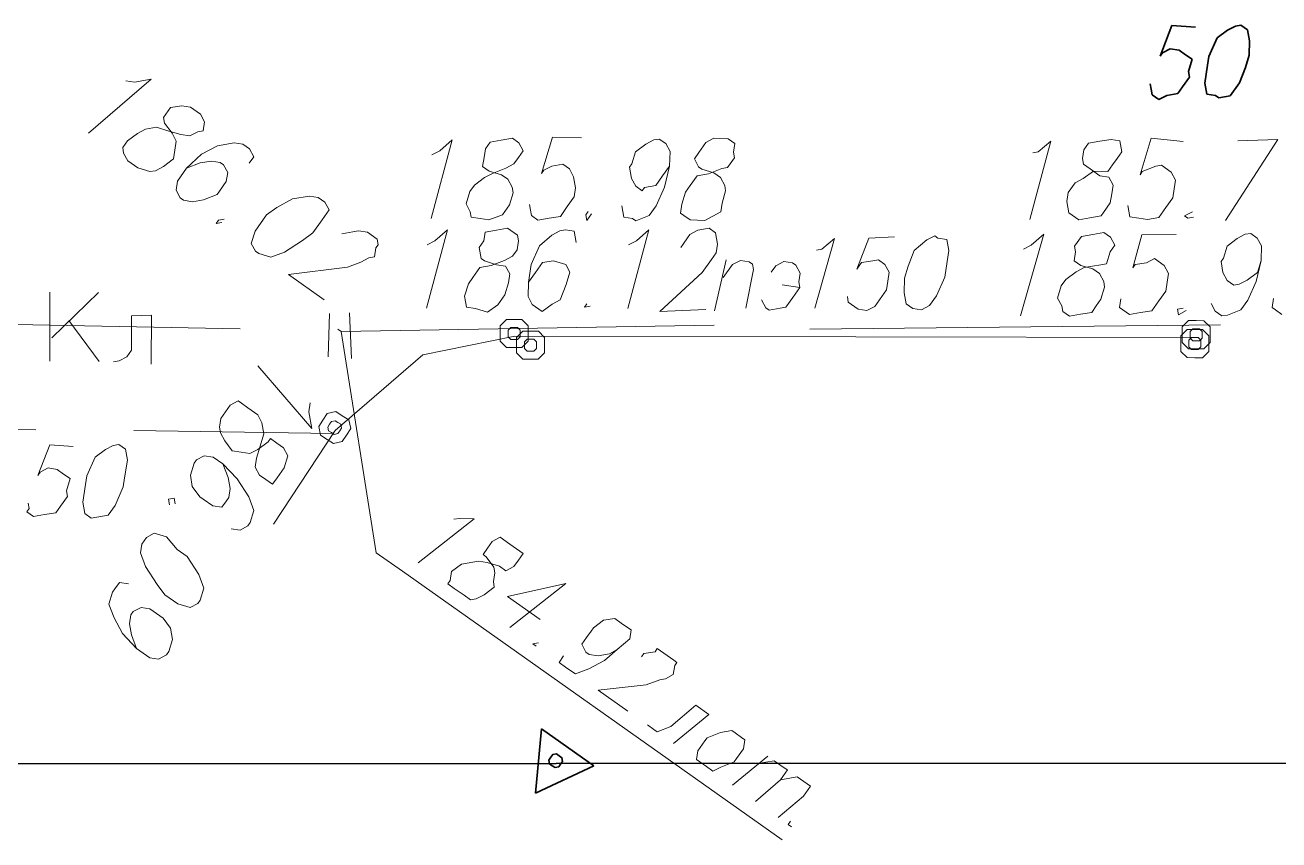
# Model space of a CAD drawing. Header units: millimetres. Extents: x -45570 to 57695, y -24100 to 57483.
# Drawn here: x 17859 to 31951, y -21553 to -12393 of the extents above; entities that cross this region are included whole.
import ezdxf

# ---------------------------------------------------------------- set-up
doc = ezdxf.new("R2010")
doc.units = ezdxf.units.MM
doc.layers.add('НВК_граница', color=6, linetype='Continuous', lineweight=35)
doc.layers.add('НВК_топо', color=9, linetype='Continuous', lineweight=9)

# ---------------------------------------------------------------- blocks, each defined once
blk = doc.blocks.new('ТОПО')
at = {"layer": 'НВК_граница'}
for p, q in [((30749, -12396), (30615, -12743)), ((31012, -12416), (30749, -12396)), ((31525, -12393), (31462, -12404)), ((31598, -12445), (31525, -12393)), ((31258, -12536), (31165, -12746)), ((31373, -12451), (31258, -12536)), ((31462, -12404), (31373, -12451)), ((31620, -12571), (31598, -12445)), ((30641, -12706), (30730, -12659)), ((30730, -12659), (30829, -12674)), ((30829, -12674), (30903, -12726)), ((31615, -12733), (31620, -12571)), ((30615, -12743), (30641, -12706)), ((30903, -12726), (30976, -12778)), ((30976, -12778), (30935, -12914)), ((31165, -12746), (31150, -12845)), ((31574, -12870), (31615, -12733)), ((30935, -12914), (30946, -12977)), ((31150, -12845), (31119, -13045)), ((31507, -13043), (31574, -12870)), ((30517, -13115), (30506, -13052)), ((30868, -13088), (30816, -13161)), ((30946, -12977), (30868, -13088)), ((31119, -13045), (31141, -13170)), ((31403, -13190), (31507, -13043)), ((30528, -13178), (30517, -13115)), ((30601, -13230), (30528, -13178)), ((30690, -13183), (30601, -13230)), ((30816, -13161), (30690, -13183)), ((31141, -13170), (31240, -13185)), ((31240, -13185), (31277, -13211)), ((31277, -13211), (31403, -13190)), ((23594, -21026), (23664, -20303)), ((23664, -20303), (24253, -20719)), ((-5171, -20714), (23829, -20695)), ((23829, -20695), (54866, -20683)), ((24253, -20719), (23594, -21026))]:
    blk.add_line(p, q, dxfattribs=at)
for points in [[(23768, -20624), (23746, -20655), (23754, -20697), (23784, -20719)], [(23862, -20608), (23832, -20587), (23790, -20594), (23768, -20624)], [(23784, -20719), (23815, -20740), (23857, -20733), (23878, -20703)], [(23878, -20703), (23900, -20672), (23893, -20630), (23862, -20608)]]:
    blk.add_lwpolyline(points, dxfattribs=at)
at = {"layer": 'НВК_топо'}
for p, q in [((19278, -13003), (18573, -13608)), ((18990, -13020), (19090, -13035)), ((19090, -13035), (19278, -13003)), ((19468, -13358), (19416, -13432)), ((19494, -13321), (19468, -13358)), ((19620, -13300), (19494, -13321)), ((19720, -13315), (19620, -13300)), ((19830, -13393), (19720, -13315)), ((19416, -13432), (19427, -13495)), ((19427, -13495), (19511, -13610)), ((19877, -13482), (19830, -13393)), ((19862, -13582), (19877, -13482)), ((19009, -13696), (19124, -13611)), ((19124, -13611), (19212, -13564)), ((19212, -13564), (19338, -13542)), ((19338, -13542), (19474, -13584)), ((19474, -13584), (19611, -13625)), ((19511, -13610), (19559, -13698)), ((19611, -13625), (19711, -13640)), ((19711, -13640), (19799, -13593)), ((19799, -13593), (19862, -13582)), ((23336, -13666), (23211, -13687)), ((23410, -13718), (23336, -13666)), ((23787, -13653), (23663, -14063)), ((24112, -13662), (23787, -13653)), ((25600, -13666), (25511, -13714)), ((25762, -13671), (25600, -13666)), ((30514, -13665), (30390, -14075)), ((30876, -13701), (30514, -13665)), ((18957, -13769), (19009, -13696)), ((18967, -13832), (18957, -13769)), ((19544, -13798), (19528, -13898)), ((19559, -13698), (19544, -13798)), ((20020, -13749), (19842, -13844)), ((20209, -13716), (20020, -13749)), ((20308, -13732), (20209, -13716)), ((20382, -13784), (20308, -13732)), ((20429, -13873), (20382, -13784)), ((22660, -13685), (22423, -14566)), ((22431, -13853), (22520, -13806)), ((22520, -13806), (22660, -13685)), ((23033, -13783), (23018, -13882)), ((23085, -13709), (23033, -13783)), ((23211, -13687), (23085, -13709)), ((23405, -13880), (23457, -13807)), ((23457, -13807), (23410, -13718)), ((24720, -13817), (24835, -13733)), ((24835, -13733), (24924, -13685)), ((24924, -13685), (24987, -13674)), ((24987, -13674), (25060, -13726)), ((25060, -13726), (25108, -13815)), ((25511, -13714), (25433, -13824)), ((25836, -13723), (25762, -13671)), ((25820, -13823), (25836, -13723)), ((29388, -13697), (29151, -14578)), ((29247, -13818), (29388, -13697)), ((29760, -13795), (29745, -13894)), ((29812, -13721), (29760, -13795)), ((29938, -13699), (29812, -13721)), ((30064, -13678), (29938, -13699)), ((30163, -13693), (30064, -13678)), ((30185, -13819), (30163, -13693)), ((31939, -13680), (31351, -14589)), ((31489, -13693), (31939, -13680)), ((19015, -13921), (18967, -13832)), ((19125, -13999), (19015, -13921)), ((19528, -13898), (19413, -13982)), ((19842, -13844), (19675, -14002)), ((19827, -13943), (19675, -14002)), ((19953, -13922), (19827, -13943)), ((20052, -13937), (19953, -13922)), ((20089, -13963), (20052, -13937)), ((20377, -13946), (20429, -13873)), ((23018, -13882), (23002, -13982)), ((23353, -13954), (23405, -13880)), ((24679, -13953), (24720, -13817)), ((25108, -13815), (25103, -13978)), ((25433, -13824), (25381, -13898)), ((25381, -13898), (25428, -13987)), ((25753, -13996), (25831, -13885)), ((25831, -13885), (25820, -13823)), ((29184, -13829), (29247, -13818)), ((29745, -13894), (29756, -13957)), ((30081, -13966), (30133, -13892)), ((30133, -13892), (30185, -13819)), ((19262, -14040), (19125, -13999)), ((19325, -14030), (19262, -14040)), ((19413, -13982), (19325, -14030)), ((19675, -14002), (19571, -14149)), ((20137, -14052), (20089, -13963)), ((20121, -14152), (20137, -14052)), ((23002, -13982), (23076, -14034)), ((23024, -14107), (23113, -14060)), ((23076, -14034), (23212, -14075)), ((23113, -14060), (23264, -14002)), ((23212, -14075), (23286, -14127)), ((23264, -14002), (23353, -13954)), ((23663, -14063), (23689, -14026)), ((23689, -14026), (23778, -13978)), ((23778, -13978), (23903, -13957)), ((23903, -13957), (23977, -14009)), ((23977, -14009), (24024, -14098)), ((24653, -13990), (24679, -13953)), ((24674, -14116), (24653, -13990)), ((25025, -14088), (24947, -14198)), ((25103, -13978), (25025, -14088)), ((25103, -13978), (25047, -14214)), ((25335, -14197), (25413, -14086)), ((25413, -14086), (25539, -14065)), ((25428, -13987), (25465, -14013)), ((25465, -14013), (25601, -14054)), ((25539, -14065), (25690, -14006)), ((25601, -14054), (25675, -14106)), ((25690, -14006), (25753, -13996)), ((29751, -14119), (29866, -14035)), ((29756, -13957), (29829, -14009)), ((29829, -14009), (29940, -14087)), ((29866, -14035), (30028, -14040)), ((29940, -14087), (30039, -14102)), ((30028, -14040), (30081, -13966)), ((30390, -14075), (30416, -14038)), ((30416, -14038), (30568, -13980)), ((30568, -13980), (30631, -13969)), ((30631, -13969), (30741, -14047)), ((30741, -14047), (30789, -14136)), ((19571, -14149), (19556, -14249)), ((20043, -14262), (20121, -14152)), ((22857, -14265), (22909, -14192)), ((22909, -14192), (23024, -14107)), ((23286, -14127), (23333, -14216)), ((23333, -14216), (23344, -14279)), ((24024, -14098), (24046, -14223)), ((24046, -14223), (24031, -14323)), ((24722, -14205), (24674, -14116)), ((24795, -14257), (24722, -14205)), ((24821, -14220), (24795, -14257)), ((24947, -14198), (24821, -14220)), ((25047, -14214), (24953, -14424)), ((25283, -14270), (25335, -14197)), ((25675, -14106), (25722, -14195)), ((25722, -14195), (25733, -14258)), ((29584, -14277), (29662, -14167)), ((29662, -14167), (29751, -14119)), ((30039, -14102), (30087, -14191)), ((30087, -14191), (30072, -14291)), ((30789, -14136), (30773, -14235)), ((19556, -14249), (19604, -14337)), ((19604, -14337), (19640, -14363)), ((19640, -14363), (19740, -14379)), ((19740, -14379), (19866, -14357)), ((19866, -14357), (20017, -14299)), ((20017, -14299), (20043, -14262)), ((20866, -14347), (20689, -14443)), ((21055, -14315), (20866, -14347)), ((21154, -14331), (21055, -14315)), ((21228, -14383), (21154, -14331)), ((22816, -14402), (22857, -14265)), ((23344, -14279), (23303, -14415)), ((24031, -14323), (23953, -14433)), ((25241, -14407), (25283, -14270)), ((25733, -14258), (25692, -14394)), ((29569, -14377), (29584, -14277)), ((30072, -14291), (30056, -14391)), ((30758, -14335), (30680, -14445)), ((30773, -14235), (30758, -14335)), ((20689, -14443), (20574, -14527)), ((21197, -14582), (21276, -14471)), ((21276, -14471), (21228, -14383)), ((22863, -14491), (22816, -14402)), ((22874, -14553), (22863, -14491)), ((23251, -14489), (23225, -14526)), ((23303, -14415), (23251, -14489)), ((23539, -14472), (23528, -14409)), ((23550, -14535), (23539, -14472)), ((23953, -14433), (23875, -14544)), ((24189, -14490), (24163, -14527)), ((24587, -14551), (24566, -14425)), ((24953, -14424), (24875, -14534)), ((25226, -14506), (25241, -14407)), ((25263, -14532), (25226, -14506)), ((25677, -14494), (25588, -14541)), ((25692, -14394), (25677, -14494)), ((29590, -14503), (29569, -14377)), ((29627, -14529), (29590, -14503)), ((29978, -14501), (29952, -14538)), ((30056, -14391), (29978, -14501)), ((30266, -14484), (30255, -14421)), ((30277, -14547), (30266, -14484)), ((30680, -14445), (30602, -14556)), ((30979, -14491), (30890, -14539)), ((20034, -14587), (20008, -14624)), ((20008, -14624), (20071, -14613)), ((20097, -14576), (20034, -14587)), ((20574, -14527), (20444, -14711)), ((21093, -14729), (21197, -14582)), ((22973, -14569), (22874, -14553)), ((23073, -14584), (22973, -14569)), ((23225, -14526), (23073, -14584)), ((23623, -14587), (23550, -14535)), ((23749, -14565), (23623, -14587)), ((23875, -14544), (23749, -14565)), ((24163, -14527), (24173, -14590)), ((24173, -14590), (24225, -14516)), ((24687, -14566), (24587, -14551)), ((24724, -14592), (24687, -14566)), ((24875, -14534), (24724, -14592)), ((25336, -14584), (25263, -14532)), ((25499, -14589), (25336, -14584)), ((25588, -14541), (25499, -14589)), ((29701, -14581), (29627, -14529)), ((29826, -14559), (29701, -14581)), ((29952, -14538), (29826, -14559)), ((30377, -14562), (30277, -14547)), ((30476, -14577), (30377, -14562)), ((30602, -14556), (30476, -14577)), ((30890, -14539), (30927, -14565)), ((30927, -14565), (30990, -14554)), ((20444, -14711), (20402, -14847)), ((20978, -14813), (21093, -14729)), ((21418, -14738), (21544, -14716)), ((21544, -14716), (21607, -14706)), ((21607, -14706), (21706, -14721)), ((21706, -14721), (21817, -14799)), ((22607, -14696), (22370, -15577)), ((22466, -14817), (22607, -14696)), ((23032, -14720), (23017, -14820)), ((23157, -14699), (23032, -14720)), ((23283, -14677), (23157, -14699)), ((23393, -14755), (23283, -14677)), ((23404, -14818), (23393, -14755)), ((23781, -14754), (23640, -14875)), ((23870, -14706), (23781, -14754)), ((23933, -14695), (23870, -14706)), ((24032, -14711), (23933, -14695)), ((24054, -14836), (24032, -14711)), ((24871, -14696), (24634, -15578)), ((24730, -14818), (24871, -14696)), ((25254, -14857), (25306, -14784)), ((25306, -14784), (25332, -14747)), ((25332, -14747), (25421, -14699)), ((25421, -14699), (25546, -14678)), ((25546, -14678), (25620, -14730)), ((25620, -14730), (25631, -14793)), ((25631, -14793), (25642, -14855)), ((26956, -14792), (26735, -15574)), ((26815, -14913), (26956, -14792)), ((27344, -14790), (27209, -15137)), ((27632, -14773), (27344, -14790)), ((28083, -14761), (27994, -14808)), ((28119, -14787), (28083, -14761)), ((28219, -14802), (28119, -14787)), ((29309, -14745), (29045, -15663)), ((29168, -14866), (29309, -14745)), ((29733, -14769), (29655, -14880)), ((29859, -14748), (29733, -14769)), ((29984, -14726), (29859, -14748)), ((30058, -14778), (29984, -14726)), ((30106, -14867), (30058, -14778)), ((30409, -14750), (30311, -15123)), ((30797, -14749), (30409, -14750)), ((31368, -14877), (31483, -14793)), ((31483, -14793), (31572, -14745)), ((31572, -14745), (31635, -14735)), ((31635, -14735), (31708, -14787)), ((31708, -14787), (31756, -14875)), ((20402, -14847), (20450, -14936)), ((20450, -14936), (20487, -14962)), ((20775, -14945), (20978, -14813)), ((21801, -14899), (21786, -14998)), ((21827, -14862), (21801, -14899)), ((21817, -14799), (21827, -14862)), ((22378, -14865), (22466, -14817)), ((23017, -14820), (22964, -14894)), ((22964, -14894), (22986, -15019)), ((23337, -14991), (23389, -14918)), ((23389, -14918), (23404, -14818)), ((23640, -14875), (23547, -15085)), ((24641, -14865), (24730, -14818)), ((25228, -14894), (25254, -14857)), ((25642, -14855), (25626, -14955)), ((26753, -14924), (26815, -14913)), ((27853, -14929), (27786, -15103)), ((27994, -14808), (27853, -14929)), ((28210, -15127), (28241, -14928)), ((28241, -14928), (28219, -14802)), ((29079, -14914), (29168, -14866)), ((29655, -14880), (29666, -14942)), ((30053, -14941), (30106, -14867)), ((31327, -15014), (31368, -14877)), ((31756, -14875), (31751, -15038)), ((20487, -14962), (20623, -15004)), ((20623, -15004), (20775, -14945)), ((21634, -15057), (21483, -15115)), ((21723, -15009), (21634, -15057)), ((21786, -14998), (21723, -15009)), ((22986, -15019), (23023, -15045)), ((23023, -15045), (23159, -15087)), ((23096, -15097), (23248, -15039)), ((23248, -15039), (23337, -14991)), ((23673, -15063), (23594, -15174)), ((23798, -15042), (23673, -15063)), ((23935, -15083), (23798, -15042)), ((25574, -15029), (25470, -15176)), ((25626, -14955), (25574, -15029)), ((25737, -15033), (25608, -15605)), ((25810, -15085), (25899, -15038)), ((25899, -15038), (25999, -15053)), ((25999, -15053), (26036, -15079)), ((26298, -15099), (26386, -15051)), ((26386, -15051), (26486, -15067)), ((26486, -15067), (26523, -15093)), ((27209, -15137), (27261, -15063)), ((27261, -15063), (27387, -15042)), ((27387, -15042), (27450, -15031)), ((27450, -15031), (27523, -15083)), ((29666, -14942), (29650, -15042)), ((29650, -15042), (29724, -15094)), ((29949, -15088), (30012, -15077)), ((30012, -15077), (30053, -14941)), ((30337, -15086), (30463, -15065)), ((30463, -15065), (30552, -15017)), ((30552, -15017), (30662, -15095)), ((31301, -15050), (31327, -15014)), ((31322, -15176), (31301, -15050)), ((31751, -15038), (31695, -15274)), ((31751, -15038), (31710, -15174)), ((21483, -15115), (20818, -15196)), ((20818, -15196), (21222, -15483)), ((22893, -15229), (22971, -15119)), ((22971, -15119), (23096, -15097)), ((23159, -15087), (23259, -15102)), ((23259, -15102), (23306, -15191)), ((23306, -15191), (23291, -15290)), ((23547, -15085), (23516, -15284)), ((23594, -15174), (23516, -15284)), ((23982, -15172), (23935, -15083)), ((23941, -15308), (23982, -15172)), ((25470, -15176), (24995, -15613)), ((25706, -15232), (25810, -15085)), ((26046, -15142), (25959, -15577)), ((26036, -15079), (26046, -15142)), ((26245, -15172), (26298, -15099)), ((26523, -15093), (26570, -15181)), ((26570, -15181), (26555, -15281)), ((27523, -15083), (27571, -15172)), ((27571, -15172), (27556, -15271)), ((27786, -15103), (27744, -15239)), ((28195, -15227), (28210, -15127)), ((29557, -15252), (29672, -15168)), ((29672, -15168), (29761, -15120)), ((29724, -15094), (29860, -15135)), ((29761, -15120), (29949, -15088)), ((29860, -15135), (29934, -15187)), ((29934, -15187), (29982, -15276)), ((30311, -15123), (30337, -15086)), ((30662, -15095), (30709, -15184)), ((30709, -15184), (30694, -15284)), ((31370, -15265), (31322, -15176)), ((31710, -15174), (31595, -15259)), ((22799, -15439), (22841, -15303)), ((22841, -15303), (22893, -15229)), ((23291, -15290), (23250, -15427)), ((23516, -15284), (23512, -15446)), ((23873, -15482), (23941, -15308)), ((26566, -15344), (26367, -15313)), ((26566, -15344), (26488, -15454)), ((26555, -15281), (26566, -15344)), ((27556, -15271), (27540, -15371)), ((27744, -15239), (27740, -15402)), ((28101, -15437), (28195, -15227)), ((29464, -15462), (29505, -15326)), ((29505, -15326), (29557, -15252)), ((29992, -15339), (29951, -15476)), ((29982, -15276), (29992, -15339)), ((30694, -15284), (30679, -15383)), ((31444, -15317), (31370, -15265)), ((31506, -15306), (31444, -15317)), ((31595, -15259), (31506, -15306)), ((31695, -15274), (31601, -15484)), ((18136, -15397), (18139, -16172)), ((18686, -15400), (18159, -15910)), ((22810, -15502), (22799, -15439)), ((23198, -15500), (23172, -15537)), ((23250, -15427), (23198, -15500)), ((23512, -15446), (23559, -15535)), ((23785, -15529), (23873, -15482)), ((26184, -15571), (26137, -15482)), ((26488, -15454), (26410, -15565)), ((27111, -15509), (27101, -15446)), ((27488, -15445), (27410, -15555)), ((27540, -15371), (27488, -15445)), ((27740, -15402), (27761, -15527)), ((28023, -15547), (28101, -15437)), ((29511, -15551), (29464, -15462)), ((29951, -15476), (29899, -15549)), ((30161, -15569), (30176, -15469)), ((30601, -15494), (30523, -15604)), ((30679, -15383), (30601, -15494)), ((31601, -15484), (31523, -15594)), ((31874, -15567), (31890, -15467)), ((21267, -16122), (21281, -15635)), ((21529, -16142), (21506, -15628)), ((22821, -15565), (22810, -15502)), ((22920, -15580), (22821, -15565)), ((23057, -15621), (22920, -15580)), ((23172, -15537), (23057, -15621)), ((23559, -15535), (23633, -15587)), ((23633, -15587), (23670, -15613)), ((23670, -15613), (23785, -15529)), ((24172, -15527), (24146, -15564)), ((24146, -15564), (24209, -15553)), ((24995, -15613), (25509, -15590)), ((26221, -15597), (26184, -15571)), ((26347, -15575), (26221, -15597)), ((26410, -15565), (26347, -15575)), ((27148, -15535), (27111, -15509)), ((27222, -15587), (27148, -15535)), ((27321, -15602), (27222, -15587)), ((27410, -15555), (27321, -15602)), ((27761, -15527), (27835, -15579)), ((27835, -15579), (27934, -15594)), ((27934, -15594), (28023, -15547)), ((29522, -15614), (29511, -15551)), ((29596, -15666), (29522, -15614)), ((29847, -15623), (29721, -15644)), ((29899, -15549), (29847, -15623)), ((30198, -15595), (30161, -15569)), ((30271, -15647), (30198, -15595)), ((30397, -15625), (30271, -15647)), ((30523, -15604), (30397, -15625)), ((30874, -15576), (30811, -15587)), ((30811, -15587), (30822, -15650)), ((30822, -15650), (30910, -15602)), ((31235, -15611), (31188, -15522)), ((31309, -15663), (31235, -15611)), ((31523, -15594), (31372, -15653)), ((31911, -15593), (31874, -15567)), ((31985, -15645), (31911, -15593)), ((20275, -15807), (16026, -15726)), ((18690, -16175), (18352, -15716)), ((19279, -15654), (19054, -15660)), ((19054, -15660), (19056, -16048)), ((19277, -16204), (19279, -15654)), ((25604, -15767), (21413, -15838)), ((31294, -15763), (26678, -15810)), ((29721, -15644), (29596, -15666)), ((31372, -15653), (31309, -15663)), ((21413, -15838), (21376, -15812)), ((21413, -15838), (21806, -18325)), ((22331, -16101), (23362, -15892)), ((23362, -15892), (31027, -15906)), ((19056, -16048), (19004, -16121)), ((18915, -16169), (18852, -16180)), ((19004, -16121), (18915, -16169)), ((21344, -16949), (22331, -16101)), ((21082, -16930), (20476, -16225)), ((20164, -16666), (20253, -16619)), ((20253, -16619), (20290, -16645)), ((20060, -16814), (20164, -16666)), ((20290, -16645), (20363, -16697)), ((20363, -16697), (20474, -16775)), ((21065, -16641), (21050, -16741)), ((21050, -16741), (21082, -16930)), ((17980, -16943), (13731, -16863)), ((20045, -16913), (20060, -16814)), ((20474, -16775), (20521, -16864)), ((20521, -16864), (20543, -16990)), ((21318, -16986), (19081, -16949)), ((20055, -16976), (20045, -16913)), ((20103, -17065), (20055, -16976)), ((20543, -16990), (20501, -17126)), ((20616, -17042), (20590, -17078)), ((20690, -17094), (20616, -17042)), ((20652, -18005), (21344, -16949)), ((18138, -17110), (18004, -17457)), ((18400, -17130), (18138, -17110)), ((18762, -17165), (18647, -17249)), ((18851, -17118), (18762, -17165)), ((18914, -17107), (18851, -17118)), ((18987, -17159), (18914, -17107)), ((19009, -17285), (18987, -17159)), ((20187, -17180), (20103, -17065)), ((20287, -17195), (20187, -17180)), ((20475, -17163), (20387, -17210)), ((20501, -17126), (20460, -17262)), ((20590, -17078), (20475, -17163)), ((20763, -17146), (20690, -17094)), ((20811, -17235), (20763, -17146)), ((18647, -17249), (18554, -17459)), ((18978, -17484), (19009, -17285)), ((19758, -17318), (19717, -17454)), ((19784, -17281), (19758, -17318)), ((19873, -17234), (19784, -17281)), ((19973, -17249), (19873, -17234)), ((20083, -17327), (19973, -17249)), ((20241, -17494), (20083, -17327)), ((20141, -17479), (20083, -17327)), ((20387, -17210), (20287, -17195)), ((20460, -17262), (20445, -17362)), ((20770, -17371), (20811, -17235)), ((18004, -17457), (18030, -17420)), ((18030, -17420), (18119, -17372)), ((18119, -17372), (18218, -17388)), ((18218, -17388), (18292, -17440)), ((18292, -17440), (18365, -17492)), ((18554, -17459), (18539, -17559)), ((19717, -17454), (19738, -17580)), ((20445, -17362), (20492, -17451)), ((20492, -17451), (20566, -17503)), ((20692, -17481), (20770, -17371)), ((18365, -17492), (18324, -17628)), ((18539, -17559), (18508, -17758)), ((18870, -17793), (18963, -17583)), ((18963, -17583), (18978, -17484)), ((19738, -17580), (19823, -17695)), ((20163, -17604), (20141, -17479)), ((20148, -17704), (20163, -17604)), ((20373, -17698), (20241, -17494)), ((20566, -17503), (20640, -17555)), ((20640, -17555), (20692, -17481)), ((18335, -17691), (18257, -17801)), ((18324, -17628), (18335, -17691)), ((19535, -17712), (19472, -17723)), ((19472, -17723), (19483, -17785)), ((19545, -17775), (19535, -17712)), ((19823, -17695), (19860, -17721)), ((19860, -17721), (19970, -17799)), ((20070, -17814), (20122, -17741)), ((20122, -17741), (20148, -17704)), ((20431, -17849), (20373, -17698)), ((17880, -17866), (17906, -17829)), ((17953, -17918), (17880, -17866)), ((17906, -17829), (17895, -17766)), ((18079, -17896), (17953, -17918)), ((18205, -17875), (18079, -17896)), ((18257, -17801), (18205, -17875)), ((18508, -17758), (18530, -17884)), ((18530, -17884), (18603, -17936)), ((18792, -17904), (18870, -17793)), ((19970, -17799), (20070, -17814)), ((20390, -17986), (20431, -17849)), ((18603, -17936), (18666, -17925)), ((18666, -17925), (18792, -17904)), ((20275, -18070), (20364, -18022)), ((20364, -18022), (20390, -17986)), ((22905, -17943), (22278, -18438)), ((22679, -17949), (22742, -17939)), ((22742, -17939), (22905, -17943)), ((19222, -18153), (19170, -18227)), ((19311, -18106), (19222, -18153)), ((19448, -18147), (19311, -18106)), ((19569, -18288), (19448, -18147)), ((20175, -18055), (20275, -18070)), ((23199, -18151), (23110, -18199)), ((23309, -18229), (23199, -18151)), ((19170, -18227), (19155, -18327)), ((19679, -18366), (19569, -18288)), ((23058, -18272), (23006, -18346)), ((23110, -18199), (23058, -18272)), ((23383, -18282), (23309, -18229)), ((23457, -18334), (23383, -18282)), ((19155, -18327), (19213, -18478)), ((19811, -18570), (19679, -18366)), ((21806, -18325), (22100, -18533)), ((22651, -18536), (22765, -18452)), ((22765, -18452), (22828, -18441)), ((22828, -18441), (22954, -18420)), ((22954, -18420), (23054, -18435)), ((23006, -18346), (23043, -18372)), ((23043, -18372), (23127, -18487)), ((23054, -18435), (23190, -18476)), ((23352, -18481), (23404, -18407)), ((23404, -18407), (23457, -18334)), ((19213, -18478), (19345, -18682)), ((19869, -18722), (19811, -18570)), ((22100, -18533), (26368, -21553)), ((22635, -18636), (22651, -18536)), ((23138, -18550), (23123, -18649)), ((23127, -18487), (23138, -18550)), ((23190, -18476), (23264, -18528)), ((23264, -18528), (23352, -18481)), ((18843, -18768), (18869, -18731)), ((18869, -18731), (18921, -18658)), ((18921, -18658), (19020, -18673)), ((19345, -18682), (19430, -18797)), ((19828, -18858), (19869, -18722)), ((22609, -18673), (22635, -18636)), ((22683, -18725), (22609, -18673)), ((22793, -18803), (22683, -18725)), ((23133, -18712), (23018, -18797)), ((23123, -18649), (23133, -18712)), ((23935, -18672), (23281, -18816)), ((23308, -19167), (23935, -18672)), ((18801, -18904), (18843, -18768)), ((19430, -18797), (19577, -18901)), ((19802, -18895), (19828, -18858)), ((22867, -18855), (22793, -18803)), ((22930, -18844), (22867, -18855)), ((23018, -18797), (22930, -18844)), ((23281, -18816), (23648, -19077)), ((18860, -19056), (18801, -18904)), ((19033, -19123), (19048, -19024)), ((19048, -19024), (19074, -18987)), ((19074, -18987), (19163, -18939)), ((19163, -18939), (19263, -18955)), ((19263, -18955), (19373, -19033)), ((19577, -18901), (19713, -18942)), ((19713, -18942), (19802, -18895)), ((18955, -19234), (18860, -19056)), ((19054, -19249), (19033, -19123)), ((19373, -19033), (19410, -19059)), ((19410, -19059), (19494, -19174)), ((24246, -19168), (24361, -19084)), ((24361, -19084), (24487, -19063)), ((24487, -19063), (24560, -19115)), ((24560, -19115), (24597, -19141)), ((24597, -19141), (24671, -19193)), ((19113, -19401), (18955, -19234)), ((19113, -19401), (19054, -19249)), ((19516, -19299), (19474, -19436)), ((19494, -19174), (19516, -19299)), ((24116, -19352), (24168, -19279)), ((24168, -19279), (24220, -19205)), ((24220, -19205), (24246, -19168)), ((24655, -19292), (24514, -19413)), ((24671, -19193), (24655, -19292)), ((19260, -19505), (19113, -19401)), ((19474, -19436), (19448, -19473)), ((23629, -19339), (23566, -19350)), ((23566, -19350), (23603, -19376)), ((24163, -19441), (24116, -19352)), ((24200, -19467), (24163, -19441)), ((24514, -19413), (24373, -19535)), ((24514, -19413), (24426, -19461)), ((24813, -19459), (24939, -19438)), ((24939, -19438), (24965, -19401)), ((24965, -19401), (25039, -19453)), ((19359, -19520), (19260, -19505)), ((19448, -19473), (19359, -19520)), ((23860, -19558), (23912, -19484)), ((23934, -19610), (23860, -19558)), ((24373, -19535), (24196, -19630)), ((24300, -19482), (24200, -19467)), ((24426, -19461), (24300, -19482)), ((24787, -19496), (24813, -19459)), ((25039, -19453), (25149, -19531)), ((25149, -19531), (25186, -19557)), ((25186, -19557), (25160, -19594)), ((23971, -19636), (23934, -19610)), ((24044, -19688), (23971, -19636)), ((24196, -19630), (24044, -19688)), ((25144, -19694), (25056, -19741)), ((25160, -19594), (25144, -19694)), ((24841, -19810), (24302, -19870)), ((24993, -19752), (24841, -19810)), ((25056, -19741), (24993, -19752)), ((24302, -19870), (24633, -20104)), ((25397, -20038), (25116, -20280)), ((25148, -20469), (25545, -20142)), ((25545, -20142), (25397, -20038)), ((24927, -20313), (24853, -20261)), ((25116, -20280), (24964, -20339)), ((24964, -20339), (24927, -20313)), ((25499, -20441), (25525, -20404)), ((25525, -20404), (25676, -20346)), ((25676, -20346), (25802, -20325)), ((25802, -20325), (25839, -20351)), ((25839, -20351), (25912, -20403)), ((25912, -20403), (25949, -20429)), ((25949, -20429), (25934, -20528)), ((25405, -20651), (25421, -20552)), ((25421, -20552), (25499, -20441)), ((25934, -20528), (25856, -20639)), ((25442, -20677), (25405, -20651)), ((25516, -20729), (25442, -20677)), ((25830, -20676), (25678, -20734)), ((26207, -20611), (25810, -20938)), ((25856, -20639), (25830, -20676)), ((26092, -20695), (26280, -20663)), ((26280, -20663), (26354, -20715)), ((26354, -20715), (26391, -20741)), ((25589, -20781), (25516, -20729)), ((25678, -20734), (25589, -20781)), ((26428, -20767), (26349, -20878)), ((26349, -20878), (26538, -20845)), ((26391, -20741), (26428, -20767)), ((26538, -20845), (26575, -20871)), ((26349, -20878), (26068, -21120)), ((26575, -20871), (26648, -20923)), ((26685, -20949), (26607, -21060)), ((26648, -20923), (26685, -20949)), ((26607, -21060), (26325, -21302)), ((26462, -21343), (26435, -21380)), ((26435, -21380), (26472, -21406))]:
    blk.add_line(p, q, dxfattribs=at)
for points in [[(23357, -15703), (23270, -15703), (23199, -15774), (23199, -15861)], [(23514, -15861), (23514, -15774), (23444, -15703), (23357, -15703)], [(31022, -15716), (30935, -15716), (30864, -15787), (30864, -15874)], [(31179, -15874), (31180, -15787), (31109, -15717), (31022, -15716)], [(23199, -15861), (23199, -15948), (23269, -16019), (23356, -16019)], [(23357, -15793), (23319, -15793), (23289, -15824), (23289, -15861)], [(23289, -15861), (23289, -15898), (23319, -15929), (23356, -15929)], [(23356, -16019), (23443, -16019), (23514, -15948), (23514, -15861)], [(23356, -15929), (23394, -15929), (23424, -15899), (23424, -15861)], [(23424, -15861), (23424, -15824), (23394, -15794), (23357, -15793)], [(23541, -15834), (23454, -15833), (23383, -15904), (23383, -15991)], [(23541, -15924), (23503, -15924), (23473, -15954), (23473, -15991)], [(23698, -15992), (23698, -15904), (23628, -15834), (23541, -15834)], [(23608, -15991), (23608, -15954), (23578, -15924), (23541, -15924)], [(31007, -15816), (30919, -15816), (30849, -15886), (30849, -15974)], [(30864, -15874), (30864, -15961), (30934, -16032), (31021, -16032)], [(31006, -15906), (30969, -15906), (30939, -15936), (30939, -15974)], [(31022, -15807), (30984, -15807), (30954, -15837), (30954, -15874)], [(30954, -15874), (30954, -15911), (30984, -15942), (31022, -15942)], [(31074, -15974), (31074, -15937), (31044, -15906), (31006, -15906)], [(31164, -15974), (31164, -15887), (31094, -15816), (31007, -15816)], [(31021, -16032), (31108, -16032), (31179, -15962), (31179, -15874)], [(31089, -15874), (31089, -15837), (31059, -15807), (31022, -15807)], [(31022, -15942), (31059, -15942), (31089, -15912), (31089, -15874)], [(23383, -15991), (23383, -16078), (23453, -16149), (23540, -16149)], [(23473, -15991), (23473, -16028), (23503, -16059), (23540, -16059)], [(23540, -16059), (23578, -16059), (23608, -16029), (23608, -15991)], [(23540, -16149), (23627, -16149), (23698, -16079), (23698, -15992)], [(30849, -15974), (30848, -16061), (30919, -16131), (31006, -16132)], [(30939, -15974), (30939, -16011), (30969, -16041), (31006, -16041)], [(31006, -16132), (31093, -16132), (31164, -16061), (31164, -15974)], [(31006, -16041), (31044, -16041), (31074, -16011), (31074, -15974)], [(21424, -16785), (21351, -16738), (21253, -16759), (21206, -16833)], [(21206, -16833), (21159, -16906), (21180, -17004), (21254, -17051)], [(21282, -16881), (21262, -16913), (21271, -16955), (21302, -16975)], [(21375, -16861), (21344, -16841), (21302, -16850), (21282, -16881)], [(21396, -16954), (21416, -16923), (21407, -16881), (21375, -16861)], [(21472, -17003), (21519, -16930), (21497, -16832), (21424, -16785)], [(21254, -17051), (21327, -17098), (21424, -17076), (21472, -17003)], [(21302, -16975), (21334, -16995), (21376, -16986), (21396, -16954)]]:
    blk.add_lwpolyline(points, dxfattribs=at)

msp = doc.modelspace()

# ---------------------------------------------------------------- block references
at = {"layer": 'НВК_топо'}
msp.add_blockref('ТОПО', (0, 0), dxfattribs=at)

doc.saveas('drawing.dxf')
